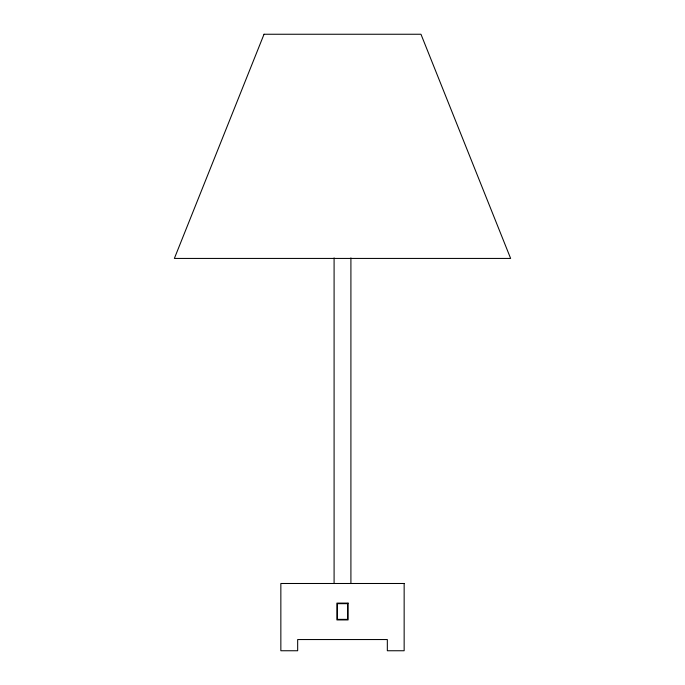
<?xml version="1.0" encoding="UTF-8"?>
<svg xmlns="http://www.w3.org/2000/svg" width="685" height="685" viewBox="0 0 685 685"><rect width="100%" height="100%" fill="white"/><g stroke="black" fill="none" stroke-linecap="round" stroke-linejoin="round"><path stroke-width="1.03" d="M350.908 257.894L350.908 583.492M334.092 257.894L334.092 583.492M264.033 34.25L174.367 258.433L510.633 258.433L420.967 34.25L264.033 34.25M404.15 583.492L280.85 583.492L280.85 650.75L297.667 650.75L297.667 639.542L387.333 639.542L387.333 650.75L404.15 650.75L404.15 583.492M348.108 603.108L336.892 603.108L336.892 619.925L348.108 619.925L348.108 603.108M347.543 603.673L337.457 603.673L337.457 619.368L347.543 619.368L347.543 603.673"/></g></svg>
